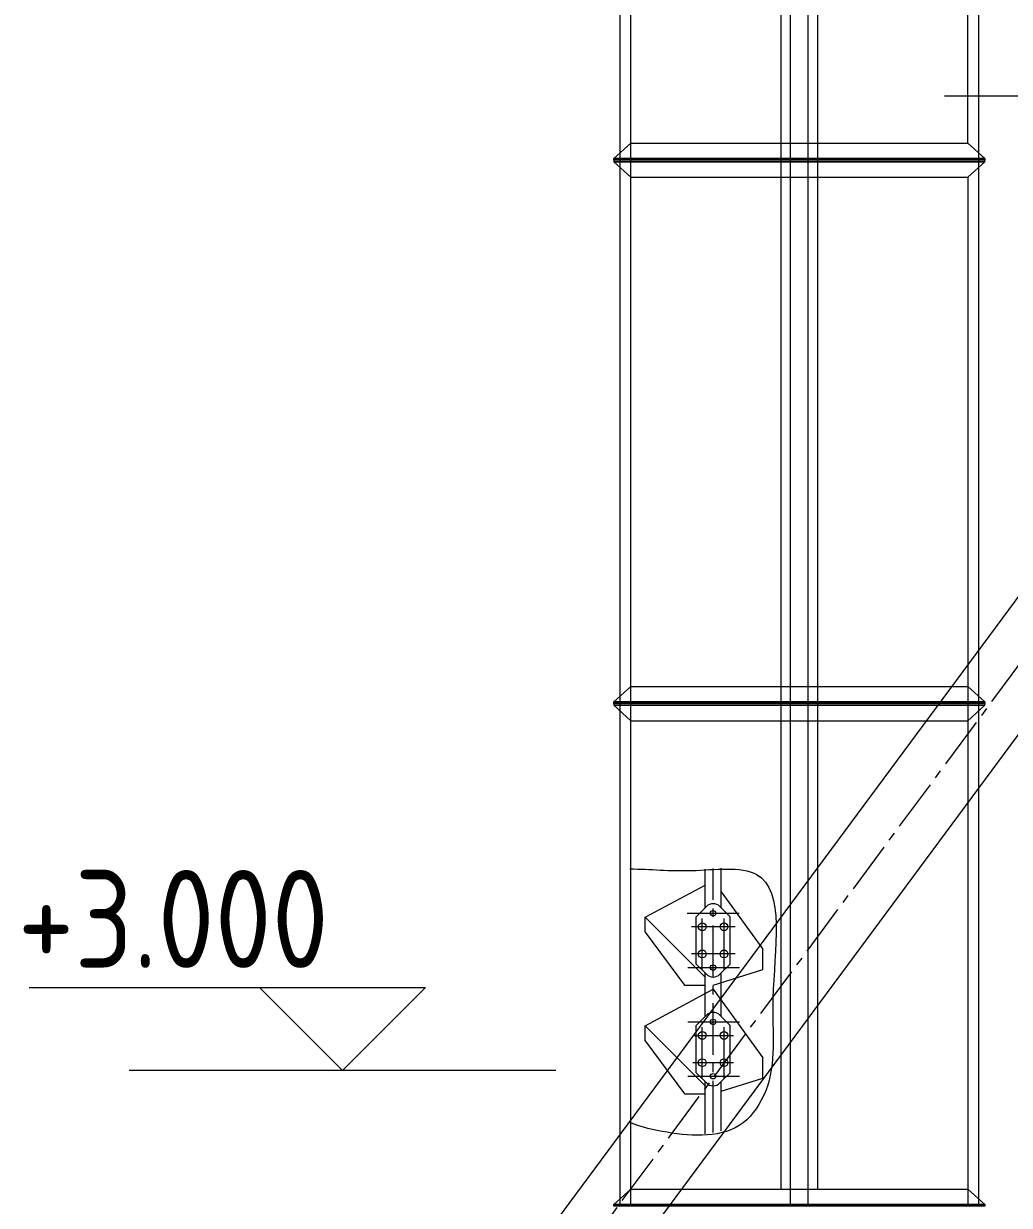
# Model space of a CAD drawing. Header units: millimetres. Extents: x 163705 to 1616509, y 81827 to 302547.
# Drawn here: x 1446031 to 1449659, y 145563 to 149912 of the extents above; entities that cross this region are included whole.
import ezdxf
from ezdxf.enums import TextEntityAlignment as Align

# ---------------------------------------------------------------- set-up
doc = ezdxf.new("R2010")
doc.units = ezdxf.units.MM
doc.header["$LTSCALE"] = 10
doc.linetypes.add('ACAD_ISO02W100', pattern=[15, 12, -3])
doc.linetypes.add('CENTER2', pattern=[28.575, 19.05, -3.175, 3.175, -3.175])
for name, color, linetype, lineweight in [('1-中心线', 1, 'CENTER2', 0), ('1-剖面线', 8, 'Continuous', 0), ('1-文本', 4, 'Continuous', 0), ('1-虚线', 8, 'ACAD_ISO02W100', 0), ('1-设备轮廓', 2, 'Continuous', 18)]:
    doc.layers.add(name, color=color, linetype=linetype, lineweight=lineweight)
doc.styles.add('HZ', font='gbenor.shx', dxfattribs={"bigfont": 'gbcbig.shx'})

# ---------------------------------------------------------------- blocks, each defined once
blk = doc.blocks.new('*X147')
at = {"layer": '1-剖面线', "lineweight": 18}
for p, q in [((-34.3, -25.3), (-37.4, -22.2)), ((-29.9, -23.2), (-32.4, -20.7)), ((-21.3, -25.3), (-21.9, -24.7)), ((-14.8, -25.3), (-19.4, -20.7)), ((-8.2, -25.3), (-12.9, -20.7)), ((-1.7, -25.3), (-6.3, -20.7)), ((11.3, -25.3), (9.8, -23.8)), ((17.8, -25.3), (13.2, -20.7)), ((24.3, -25.3), (19.7, -20.7)), ((30.8, -25.3), (26.2, -20.7)), ((43.9, -25.3), (39.7, -21.2)), ((47.2, -22.2), (45.8, -20.7))]:
    blk.add_line(p, q, dxfattribs=at)
blk = doc.blocks.new('*X148')
at = {"layer": '1-剖面线', "lineweight": 18}
for p, q in [((1.6, -0.3), (1.1, -0.8)), ((2.8, -3.9), (1.1, -5.7)), ((2.8, -8.8), (2.2, -9.5)), ((23, -3.3), (21.3, -5.1)), ((23, -8.2), (21.7, -9.5))]:
    blk.add_line(p, q, dxfattribs=at)
blk = doc.blocks.new('AUDIT_I_240528125021-0')
for p, q in [((19.6, 0), (-15.5, 0)), ((-15.5, -8.1), (15.5, -4)), ((15.5, -4), (-15.5, -16.1)), ((-15.5, -8.1), (0, -10.1)), ((15.5, -12.1), (-15.5, -24.2)), ((15, -28.2), (-15.5, -24.2)), ((0, -43.5), (-15.5, -37.4)), ((15.5, -41.5), (-15.5, -45.5)), ((-15.5, -53.5), (15.5, -49.5)), ((19.6, -53.5), (-15.5, -53.5)), ((-14.1, -29.7), (15.5, -41.5)), ((15.5, -20.2), (0, -18.1))]:
    blk.add_line(p, q)
for centre in [(-15.5, -33.4), (15.5, -24.2)]:
    blk.add_circle(centre, 4.03)
for centre, start, end in [((15.5, 0), 270, 0), ((-15.5, -4), 90, 270), ((-15.5, -20.2), 90, 270), ((-15.5, -49.5), 90, 270), ((15.5, -8.1), 270, 90), ((15.5, -24.2), 270, 90), ((15.5, -45.5), 270, 90), ((15.5, -53.5), 0, 90)]:
    blk.add_arc(centre, 4.03, start, end)
at = {"layer": '1-中心线', "lineweight": 18}
for p, q in [((-15.5, 1.7), (-15.5, -55.3)), ((15.5, 1.7), (15.5, -55.3)), ((-10.4, -33.4), (-20.7, -33.4)), ((-15.5, -13.2), (-15.5, -21.3)), ((20.7, -24.2), (10.4, -24.2)), ((15.5, -36.3), (15.5, -44.3))]:
    blk.add_line(p, q, dxfattribs=at)
blk = doc.blocks.new('*X149')
at = {"layer": '1-剖面线', "lineweight": 18}
for p, q in [((-23, 8.2), (-21.7, 9.5)), ((-23, 3.3), (-21.3, 5.1)), ((-2.8, 8.8), (-2.2, 9.5)), ((-2.8, 3.9), (-1.1, 5.7)), ((-1.6, 0.3), (-1.1, 0.8))]:
    blk.add_line(p, q, dxfattribs=at)
blk = doc.blocks.new('*X150')
at = {"layer": '1-剖面线', "lineweight": 18}
for p, q in [((-34.3, 6.4), (-34.1, 6.1)), ((-32.2, 10.7), (-27.5, 6.1)), ((-25.6, 10.7), (-21, 6.1)), ((-19.1, 10.7), (-17.6, 9.2)), ((-6.1, 10.7), (-1.5, 6.1)), ((0.4, 10.7), (5, 6.1)), ((6.9, 10.7), (8.9, 8.8))]:
    blk.add_line(p, q, dxfattribs=at)
blk = doc.blocks.new('*X151')
at = {"layer": '1-剖面线', "lineweight": 18}
for p, q in [((-0.3, -3.5), (-4.3, 0.6)), ((6.2, -3.5), (1.6, 1.1)), ((11.5, -2.3), (8.1, 1.1)), ((38.8, -3.5), (34.5, 0.8)), ((45.3, -3.5), (40.7, 1.1)), ((50.4, -2), (47.2, 1.1))]:
    blk.add_line(p, q, dxfattribs=at)
blk = doc.blocks.new('*X152')
at = {"layer": '1-剖面线', "lineweight": 18}
for p, q in [((-34.3, -25.3), (-37.4, -22.2)), ((-29.9, -23.2), (-32.4, -20.7)), ((-21.3, -25.3), (-21.9, -24.7)), ((-14.8, -25.3), (-19.4, -20.7)), ((-8.2, -25.3), (-12.9, -20.7)), ((-1.7, -25.3), (-6.3, -20.7)), ((11.3, -25.3), (9.8, -23.8)), ((17.8, -25.3), (13.2, -20.7)), ((24.3, -25.3), (19.7, -20.7)), ((30.8, -25.3), (26.2, -20.7)), ((43.9, -25.3), (39.7, -21.2)), ((47.2, -22.2), (45.8, -20.7))]:
    blk.add_line(p, q, dxfattribs=at)
blk = doc.blocks.new('*X153')
at = {"layer": '1-剖面线', "lineweight": 18}
for p, q in [((1.6, -0.3), (1.1, -0.8)), ((2.8, -3.9), (1.1, -5.7)), ((2.8, -8.8), (2.2, -9.5)), ((23, -3.3), (21.3, -5.1)), ((23, -8.2), (21.7, -9.5))]:
    blk.add_line(p, q, dxfattribs=at)
blk = doc.blocks.new('*X89')
at = {"lineweight": 18}
for p, q in [((-0.6, 3.2), (-0.8, 3)), ((1.3, 2.6), (-0.8, 0.5)), ((2.5, 1.5), (0.4, -0.8)), ((3.2, -0.3), (2.8, -0.8))]:
    blk.add_line(p, q, dxfattribs=at)
blk = doc.blocks.new('*X90')
at = {"lineweight": 18}
for p, q in [((-2.8, 0.8), (-3.2, 0.4)), ((-0.4, 0.8), (-2.5, -1.5)), ((0.8, -0.4), (-1.3, -2.6)), ((0.8, -3), (0.6, -3.2))]:
    blk.add_line(p, q, dxfattribs=at)
blk = doc.blocks.new('*X91')
at = {"lineweight": 18}
for p, q in [((0.8, 3), (-2.8, -0.8)), ((0.8, 0.5), (-0.4, -0.8))]:
    blk.add_line(p, q, dxfattribs=at)
blk = doc.blocks.new('*X92')
at = {"lineweight": 18}
for p, q in [((0.4, 0.8), (-0.8, -0.4)), ((2.8, 0.8), (-0.8, -3))]:
    blk.add_line(p, q, dxfattribs=at)
blk = doc.blocks.new('*X93')
at = {"lineweight": 18}
for p, q in [((-1.4, 0.8), (-2.9, -0.8)), ((0.8, 0.6), (-1.8, -2.2)), ((0.8, -1.9), (-0.3, -3.1))]:
    blk.add_line(p, q, dxfattribs=at)
blk = doc.blocks.new('*X94')
at = {"lineweight": 18}
for p, q in [((0, 3.1), (-3.2, -0.2)), ((0.8, 1.5), (-1.4, -0.8))]:
    blk.add_line(p, q, dxfattribs=at)
blk = doc.blocks.new('*X95')
at = {"lineweight": 18}
for p, q in [((0.6, 3), (-0.8, 1.5)), ((2.1, 2), (-0.6, -0.8)), ((3, 0.5), (1.8, -0.8))]:
    blk.add_line(p, q, dxfattribs=at)
blk = doc.blocks.new('*X96')
at = {"lineweight": 18}
for p, q in [((1.8, 0.8), (-0.8, -1.9)), ((-0.6, 0.8), (-0.8, 0.6)), ((3, -0.4), (0.6, -3))]:
    blk.add_line(p, q, dxfattribs=at)
blk = doc.blocks.new('AUDIT_I_240528125021-1')
for p, q in [((19.6, 0), (-15.5, 0)), ((-15.5, -8.1), (15.5, -4)), ((15.5, -4), (-15.5, -16.1)), ((-15.5, -8.1), (0, -10.1)), ((15.5, -12.1), (-15.5, -24.2)), ((15, -28.2), (-15.5, -24.2)), ((0, -43.5), (-15.5, -37.4)), ((15.5, -41.5), (-15.5, -45.5)), ((-15.5, -53.5), (15.5, -49.5)), ((19.6, -53.5), (-15.5, -53.5)), ((-14.1, -29.7), (15.5, -41.5)), ((15.5, -20.2), (0, -18.1))]:
    blk.add_line(p, q)
for centre in [(-15.5, -33.4), (15.5, -24.2)]:
    blk.add_circle(centre, 4.03)
for centre, start, end in [((-15.5, -4), 90, 270), ((15.5, 0), 270, 360), ((-15.5, -20.2), 90, 270), ((-15.5, -49.5), 90, 270), ((15.5, -8.1), 270, 90), ((15.5, -24.2), 270, 90), ((15.5, -45.5), 270, 90), ((15.5, -53.5), 360, 90)]:
    blk.add_arc(centre, 4.03, start, end)
at = {"layer": '1-中心线', "lineweight": 18}
for p, q in [((-15.5, 1.7), (-15.5, -55.3)), ((0, 1.7), (0, -55.3)), ((15.5, 1.7), (15.5, -55.3)), ((-10.4, -33.4), (-20.7, -33.4)), ((-15.5, -13.2), (-15.5, -21.3)), ((20.7, -24.2), (10.4, -24.2)), ((15.5, -36.3), (15.5, -44.3))]:
    blk.add_line(p, q, dxfattribs=at)
at = {"layer": '1-剖面线', "lineweight": 25}
for name, p in [('*X90', (-16.4, -34.2)), ('*X91', (-16.4, -32.6)), ('*X89', (-14.7, -32.6)), ('*X92', (-14.7, -34.2)), ('*X94', (14.7, -23.4)), ('*X93', (14.7, -25)), ('*X95', (16.4, -23.4)), ('*X96', (16.4, -25))]:
    blk.add_blockref(name, p, dxfattribs=at)
blk = doc.blocks.new('*X154')
at = {"layer": '1-剖面线', "lineweight": 18}
for p, q in [((-0.3, -3.5), (-4.3, 0.6)), ((6.2, -3.5), (1.6, 1.1)), ((11.5, -2.3), (8.1, 1.1)), ((38.8, -3.5), (34.5, 0.8)), ((45.3, -3.5), (40.7, 1.1)), ((50.4, -2), (47.2, 1.1))]:
    blk.add_line(p, q, dxfattribs=at)
blk = doc.blocks.new('G$CD1F09388')
at = {"lineweight": 18}
for points in [[(1494.2, 654.5), (1493.1, 653), (1493.1, 654.5)], [(1505.8, 654.5), (1506.9, 653), (1506.9, 654.5)], [(249.1, 387.1), (248, 385.7), (248, 387.1)], [(249.1, 347), (248, 348.4), (248, 347)], [(260.6, 387.1), (261.8, 385.7), (261.8, 387.1)], [(260.6, 347), (261.8, 348.4), (261.8, 347)]]:
    blk.add_hatch(color=256, dxfattribs=at).paths.add_polyline_path(points, flags=0)
for p, q in [((560, 735.5), (585, 585.5)), ((560, 735.5), (710, 585.5)), ((560, 735.5), (860, 735.5)), ((710, 585.5), (860, 735.5)), ((835, 585.5), (860, 735.5)), ((1468.3, 657.9), (1468.3, 654.5)), ((1468.3, 657.9), (1496.5, 657.9)), ((1468.3, 654.5), (1496.5, 654.5)), ((1474.3, 670.9), (1475.2, 671.7)), ((1474.3, 670.9), (1479.5, 670.9)), ((1474.3, 594), (1474.3, 670.9)), ((1475.2, 671.7), (1478.6, 671.7)), ((1478.6, 671.7), (1479.5, 670.9)), ((1479.5, 594), (1479.5, 670.9)), ((1479.9, 657.9), (1479.9, 654.5)), ((1491.8, 654.5), (1491.8, 647.5)), ((1493.1, 654.5), (1493.1, 647.5)), ((1493.1, 653), (1494.2, 654.5)), ((1496.5, 673.9), (1503.5, 673.9)), ((1496.5, 673.9), (1496.5, 589.4)), ((1503.5, 673.9), (1503.5, 589.4)), ((1503.5, 657.9), (1531.7, 657.9)), ((1503.5, 654.5), (1531.7, 654.5)), ((1503.7, 657.9), (1503.7, 654.5)), ((1505.6, 686.6), (1511.6, 683.1)), ((1506.9, 653), (1505.8, 654.5)), ((1506.9, 654.5), (1506.9, 647.5)), ((1508.2, 654.5), (1508.2, 647.5)), ((1521.4, 671.7), (1520.5, 670.9)), ((1525.7, 670.9), (1520.5, 670.9)), ((1520.5, 594), (1520.5, 670.9)), ((1521.4, 671.7), (1524.8, 671.7)), ((1525.7, 670.9), (1524.8, 671.7)), ((1525.7, 594), (1525.7, 670.9)), ((1531.7, 657.9), (1531.7, 654.5)), ((1491.8, 647.5), (1508.2, 647.5)), ((585, 585.5), (835, 585.5)), ((585, 585.5), (585, 535.5)), ((835, 535.5), (835, 585.5)), ((1479.5, 597.5), (1520.5, 597.5)), ((1479.5, 594), (1496.5, 594)), ((1491.4, 594), (1491.4, 597.5)), ((1496.5, 589.4), (1497.2, 588.8)), ((1496.5, 589.4), (1503.5, 589.4)), ((1497, 575.7), (1497, 467.5)), ((1502.8, 588.8), (1503.5, 589.4)), ((1503.3, 575.7), (1503.3, 467.5)), ((1503.5, 594), (1520.5, 594)), ((1508.6, 594), (1508.6, 597.5)), ((560, 495.5), (560, 528)), ((860, 495.5), (860, 528)), ((1370, 527.6), (1370, 535.6)), ((1630, 535.6), (1370, 535.6)), ((1630, 531.6), (1370, 531.6)), ((1370, 527.6), (1630, 527.6)), ((1400, 527.6), (1400, 495.5)), ((1600, 495.6), (1600, 527.6)), ((1630, 527.6), (1630, 535.6)), ((518.6, 495.5), (577.6, 325.5)), ((1503.3, 467.5), (1497, 467.5)), ((229.2, 403.6), (230, 404.4)), ((229.2, 403.6), (234.3, 403.6)), ((229.2, 326.7), (229.2, 403.6)), ((233.5, 404.4), (234.3, 403.6)), ((234.3, 326.7), (234.3, 403.6)), ((251.4, 402.8), (251.4, 322.1)), ((258.3, 402.8), (258.3, 322.1)), ((260.5, 415.5), (266.5, 412.1)), ((276.2, 404.4), (275.4, 403.6)), ((280.6, 403.6), (275.4, 403.6)), ((275.4, 326.7), (275.4, 403.6)), ((280.6, 403.6), (279.7, 404.4)), ((280.6, 326.7), (280.6, 403.6)), ((79.8, 235.1), (396.9, 350.5)), ((223.1, 390.6), (223.1, 387.1)), ((223.1, 390.6), (251.4, 390.6)), ((223.1, 387.1), (251.4, 387.1)), ((246.7, 387.1), (246.7, 380.2)), ((246.7, 380.2), (263.1, 380.2)), ((246.7, 347), (246.7, 353.9)), ((263.1, 353.9), (246.7, 353.9)), ((248, 387.1), (248, 380.2)), ((248, 385.7), (249.1, 387.1)), ((248, 347), (248, 353.9)), ((248, 348.4), (249.1, 347)), ((251.2, 390.6), (251.2, 387.1)), ((258.3, 390.6), (286.6, 390.6)), ((258.3, 387.1), (286.6, 387.1)), ((261.8, 385.7), (260.6, 387.1)), ((261.8, 348.4), (260.6, 347)), ((261.8, 387.1), (261.8, 380.2)), ((261.8, 347), (261.8, 353.9)), ((263.1, 387.1), (263.1, 380.2)), ((263.1, 347), (263.1, 353.9)), ((274.9, 390.6), (274.9, 387.1)), ((286.6, 390.6), (286.6, 387.1)), ((479.8, 122.7), (396.9, 350.5)), ((407.8, 320.6), (518.6, 360.9)), ((82.3, 228.1), (399.5, 343.5)), ((234.3, 330.1), (275.4, 330.1)), ((234.3, 326.7), (251.4, 326.7)), ((238.7, 343.5), (238.7, 347)), ((248.4, 347), (238.7, 347)), ((251.4, 343.5), (238.7, 343.5)), ((246.2, 326.7), (246.2, 330.1)), ((251.2, 343.5), (251.2, 347)), ((251.4, 322.1), (252.1, 321.5)), ((251.4, 322.1), (258.3, 322.1)), ((251.8, 308.4), (251.8, 289.9)), ((257.7, 321.5), (252.1, 321.5)), ((271.1, 347), (255.3, 347)), ((271.1, 343.5), (257.7, 343.5)), ((257.7, 321.5), (258.3, 322.1)), ((258.2, 308.4), (258.2, 292.2)), ((258.3, 326.7), (275.4, 326.7)), ((263.5, 326.7), (263.5, 330.1)), ((271.1, 343.5), (271.1, 347)), ((655.9, 307.3), (688.1, 319.1)), ((676, 252.2), (655.9, 307.3)), ((708.2, 263.9), (688.1, 319.1)), ((930.9, 275.5), (930.9, 325.5)), ((1500, 165.5), (1380, 325.5)), ((1620, 325.5), (1500, 165.5)), ((232.8, 255.7), (221.8, 286.1)), ((232.8, 255.7), (293.2, 277.7)), ((293.2, 277.7), (284.6, 301.4)), ((930.9, 275.5), (582.8, 144)), ((676, 252.2), (708.2, 263.9)), ((227.5, 179.6), (320.7, 213.6)), ((247.2, 125.5), (227.5, 179.6)), ((340.4, 159.5), (320.7, 213.6)), ((468.9, 152.7), (565.9, 188)), ((247.2, 125.5), (340.4, 159.5)), ((1380, 165.5), (1380, 143)), ((1380, 165.5), (1620, 165.5)), ((1620, 165.5), (1620, 143)), ((160.1, 14.4), (477.2, 129.8)), ((162.7, 7.3), (479.8, 122.7))]:
    blk.add_line(p, q)
for p, q in [((231.8, 398.2), (231.8, 376.6)), ((278, 398.2), (278, 376.6))]:
    blk.add_line(p, q, dxfattribs=at)
at = {"lineweight": 35, "ltscale": 12.295778}
blk.add_line((582.8, 144), (518.6, 325.5), dxfattribs=at)
for points in [[(864, 535.5, -1), (864, 528), (556, 528, -1), (556, 535.5)], [(1624, 143, -1), (1624, 135.5), (1376, 135.5, -1), (1376, 143)]]:
    blk.add_lwpolyline(points, format="xyb", close=True)
blk.add_lwpolyline([(518.6, 325.5), (1620, 325.5), (1620, 495.5), (518.6, 495.5), (518.6, 325.5)])
blk.add_lwpolyline([(1620, 165.5), (1380, 165.5), (1380, 325.5), (1620, 325.5)], close=True)
for centre, radius, start, end in [((1500, 689.8), 13.4, 330, 243.9583), ((1500, 689.8), 6.48, 330, 243.9583), ((1492.2, 673.9), 4.32, 360, 63.9584), ((1492.2, 673.9), 11.2, 360, 63.9584), ((1500, 594), 25.7, 180, 0), ((1500, 594), 20.5, 180, 0), ((1500.1, 575.7), 3.18, 0, 180), ((254.9, 418.7), 13.4, 330, 243.9583), ((254.9, 418.7), 6.48, 330, 243.9583), ((247.1, 402.8), 4.32, 360, 63.9584), ((247.1, 402.8), 11.2, 360, 63.9584), ((254.9, 326.7), 25.7, 180, 0), ((254.9, 326.7), 20.5, 180, 0), ((255, 308.4), 3.18, 0, 180), ((121.2, 121.2), 121.2, 109.9959, 290.0041), ((121.2, 121.2), 113.7, 109.9959, 290.0041)]:
    blk.add_arc(centre, radius, start, end)
at = {"layer": '1-中心线', "lineweight": 18}
for p, q in [((1500, 706.2), (1500, 673)), ((1476.9, 592.7), (1476.9, 674.6)), ((1510.1, 689.8), (1489.9, 689.8)), ((1492.4, 655.7), (1492.4, 646.2)), ((1500, 465.6), (1500, 672.6)), ((1523.1, 592.7), (1523.1, 674.6)), ((710, 605), (710, 460)), ((1385, 539.3), (1385, 524)), ((1615, 539.3), (1615, 524)), ((231.8, 325.4), (231.8, 407.2)), ((265, 418.7), (244.7, 418.7)), ((254.9, 434.5), (254.9, 321.5)), ((278, 325.4), (278, 407.2)), ((247.3, 388.4), (247.3, 378.9)), ((247.3, 345.7), (247.3, 355.2)), ((1500, 376.2), (1500, 89.8)), ((465, 206.6), (763.2, 315.2))]:
    blk.add_line(p, q, dxfattribs=at)
at = {"layer": '1-中心线', "lineweight": 35}
for p, q in [((246.2, 266.1), (229.2, 266.1)), ((237.7, 257.6), (237.7, 274.6)), ((290.3, 283), (273.3, 283)), ((281.8, 274.5), (281.8, 291.5)), ((240.5, 164.6), (240.5, 181.6)), ((282.4, 185.7), (265.4, 185.7)), ((273.9, 177.2), (273.9, 194.2)), ((321, 198.4), (304, 198.4)), ((312.5, 189.9), (312.5, 206.9)), ((249, 173.1), (232, 173.1)), ((262.3, 137.4), (245.3, 137.4)), ((253.8, 128.9), (253.8, 145.8)), ((297.3, 150), (280.3, 150)), ((288.8, 141.5), (288.8, 158.5)), ((333.3, 163.7), (316.4, 163.7)), ((324.8, 155.2), (324.8, 172.1))]:
    blk.add_line(p, q, dxfattribs=at)
at = {"layer": '1-中心线'}
for p, q in [((549.5, 263.6), (568.3, 270.5)), ((563.3, 252.8), (553.7, 279.2)), ((587.6, 277.5), (606, 284.2)), ((599.8, 271.8), (592.6, 291.5)), ((624.6, 291), (643.8, 297.9)), ((637.7, 285.5), (631.6, 302.3)), ((564, 216.4), (580.7, 222.5)), ((579, 209.8), (572, 229)), ((603.3, 230.7), (620.8, 237.1)), ((617.7, 222.6), (609.7, 244.6)), ((641.3, 244.6), (660.1, 251.4)), ((655.2, 237.6), (647.5, 258.6))]:
    blk.add_line(p, q, dxfattribs=at)
at = {"layer": '1-中心线', "lineweight": 18}
for centre, radius, start, end in [((1500, 689.8), 9.93, 330, 243.9584), ((1492.2, 673.9), 7.77, 360, 63.9584), ((1500, 594), 23.1, 180.0006, 0), ((254.9, 418.7), 9.93, 330, 243.9584), ((247.1, 402.8), 7.77, 360, 63.9584), ((254.9, 326.7), 23.1, 180, 0)]:
    blk.add_arc(centre, radius, start, end, dxfattribs=at)
at = {"layer": '1-剖面线'}
for p, q in [((254.9, 418.7), (254.9, 1405.5)), ((254.9, 1405.5), (330, 1405.5)), ((1094.4, 1405.5), (2125.6, 1405.5)), ((1500, 689.8), (1500, 1405.5))]:
    blk.add_line(p, q, dxfattribs=at)
at = {"layer": '1-虚线', "lineweight": 18}
for p, q in [((1475, 654.5), (1475, 671.5)), ((1478.8, 654.5), (1478.8, 671.5)), ((1521.2, 654.5), (1521.2, 671.5)), ((1525, 654.5), (1525, 671.5)), ((1497.2, 614.7), (1497.2, 588.8)), ((1502.8, 614.7), (1502.8, 588.8)), ((1479.5, 597.5), (1474.3, 597.5)), ((1479.5, 594), (1474.3, 594)), ((1520.5, 597.5), (1525.7, 597.5)), ((1520.5, 594), (1525.7, 594)), ((229.8, 387.1), (229.8, 404.2)), ((233.7, 387.1), (233.7, 404.2)), ((276, 387.1), (276, 404.2)), ((279.9, 387.1), (279.9, 404.2)), ((234.3, 330.1), (229.2, 330.1)), ((234.3, 326.7), (229.2, 326.7)), ((252.1, 347.4), (252.1, 321.5)), ((257.7, 347.4), (257.7, 321.5)), ((275.4, 330.1), (280.6, 330.1)), ((275.4, 326.7), (280.6, 326.7))]:
    blk.add_line(p, q, dxfattribs=at)
at = {"layer": '1-虚线', "ltscale": 0.2}
blk.add_lwpolyline([(585, 535.5), (585, 505.5), (835, 505.5), (835, 535.5)], dxfattribs=at)
at = {"layer": '1-设备轮廓'}
blk.add_line((560, 535.5), (860, 535.5), dxfattribs=at)
at = {"xscale": -0.75, "yscale": 0.75, "zscale": 0.75}
for name, p in [('AUDIT_I_240528125021-1', (1500, 654.5)), ('AUDIT_I_240528125021-0', (254.9, 387.1))]:
    blk.add_blockref(name, p, dxfattribs=at)
at = {"layer": '1-剖面线', "lineweight": 25, "xscale": -0.75, "yscale": 0.75, "zscale": 0.75}
for name, p in [('*X152', (1503.7, 673.4)), ('*X153', (1509, 654.7)), ('*X154', (1517.3, 596.6)), ('*X147', (258.5, 406.1)), ('*X148', (263.9, 387.3)), ('*X149', (245.8, 346.8)), ('*X151', (272.1, 329.3)), ('*X150', (245.3, 338.9))]:
    blk.add_blockref(name, p, dxfattribs=at)
blk = doc.blocks.new('G$C28232EE1')
for p, q in [((2910, 4174.5), (2610, 4174.5)), ((2610, 3925.9), (2910, 3823)), ((2610, 3925.9), (2910, 3925.9)), ((2610, 3925.9), (2846.8, 3741.8)), ((300, 300), (63.2, 484.1)), ((300, 300), (0, 402.9)), ((300, 300), (0, 300)), ((300, 0), (0, 0))]:
    blk.add_line(p, q)
for points in [[(2610, 4174.5), (2610, 3925.9), (0, 402.9), (0, 0)], [(2910, 4174.5), (2910, 3823), (300, 300), (300, 0)]]:
    blk.add_lwpolyline(points)
at = {"layer": '1-中心线'}
blk.add_lwpolyline([(2760, 4174.5), (2760, 3874.5), (150, 351.5), (150, 0)], dxfattribs=at)
blk = doc.blocks.new('NE50-正视图')
for p, q in [((1309.9, 8006.2), (1309.9, 22785.2)), ((1349.9, 8006.2), (1349.9, 22785.2)), ((1902.4, 8063.2), (1902.4, 22785.2)), ((1937.4, 8006.2), (1937.4, 22785.2)), ((2002.4, 8006.2), (2002.4, 22785.2)), ((2037.4, 8063.2), (2037.4, 22785.2)), ((2589.9, 11913.2), (2589.9, 22785.2)), ((2629.9, 8006.2), (2629.9, 22785.2)), ((2589.9, 11856.2), (1349.9, 11856.2)), ((2589.9, 11844.2), (1349.9, 11844.2)), ((2589.9, 11787.2), (2589.9, 8006.2)), ((2589.9, 9856.2), (1349.9, 9856.2)), ((2589.9, 9844.2), (1349.9, 9844.2)), ((1622.5, 9098.1), (1622.5, 9240.1)), ((1622.5, 9098.1), (1622.5, 9240.1)), ((1622.5, 9098.1), (1622.5, 9240.1)), ((1622.5, 9098.1), (1622.5, 9240.1)), ((1682.5, 9098.1), (1682.5, 9244.5)), ((1682.5, 9098.1), (1682.5, 9244.5)), ((1402.5, 9063.6), (1622.5, 9182.4)), ((1682.5, 9157.3), (1835.5, 8946.7)), ((1627.8, 9103.3), (1590, 9065.6)), ((1627.8, 9103.3), (1590, 9065.6)), ((1627.8, 9103.3), (1590, 9065.6)), ((1627.8, 9103.3), (1590, 9065.6)), ((1627.8, 9103.3), (1590, 9065.6)), ((1627.8, 9103.3), (1590, 9065.6)), ((1627.8, 9103.3), (1590, 9065.6)), ((1627.8, 9103.3), (1590, 9065.6)), ((1627.8, 9103.3), (1590, 9065.6)), ((1627.8, 9103.3), (1590, 9065.6)), ((1627.8, 9103.3), (1590, 9065.6)), ((1627.8, 9103.3), (1590, 9065.6)), ((1627.8, 9103.3), (1590, 9065.6)), ((1627.8, 9103.3), (1590, 9065.6)), ((1627.8, 9103.3), (1590, 9065.6)), ((1627.8, 9103.3), (1590, 9065.6)), ((1627.8, 9103.3), (1590, 9065.6)), ((1627.8, 9103.3), (1590, 9065.6)), ((1627.8, 9103.3), (1590, 9065.6)), ((1627.8, 9103.3), (1590, 9065.6)), ((1627.8, 9103.3), (1590, 9065.6)), ((1627.8, 9103.3), (1590, 9065.6)), ((1627.8, 9103.3), (1590, 9065.6)), ((1627.8, 9103.3), (1590, 9065.6)), ((1627.8, 9103.3), (1590, 9065.6)), ((1627.8, 9103.3), (1590, 9065.6)), ((1627.8, 9103.3), (1590, 9065.6)), ((1627.8, 9103.3), (1590, 9065.6)), ((1627.8, 9103.3), (1590, 9065.6)), ((1627.8, 9103.3), (1590, 9065.6)), ((1627.8, 9103.3), (1590, 9065.6)), ((1627.8, 9103.3), (1590, 9065.6)), ((1677.3, 9103.3), (1715, 9065.6)), ((1677.3, 9103.3), (1715, 9065.6)), ((1677.3, 9103.3), (1715, 9065.6)), ((1677.3, 9103.3), (1715, 9065.6)), ((1677.3, 9103.3), (1715, 9065.6)), ((1677.3, 9103.3), (1715, 9065.6)), ((1677.3, 9103.3), (1715, 9065.6)), ((1677.3, 9103.3), (1715, 9065.6)), ((1677.3, 9103.3), (1715, 9065.6)), ((1677.3, 9103.3), (1715, 9065.6)), ((1677.3, 9103.3), (1715, 9065.6)), ((1677.3, 9103.3), (1715, 9065.6)), ((1677.3, 9103.3), (1715, 9065.6)), ((1677.3, 9103.3), (1715, 9065.6)), ((1677.3, 9103.3), (1715, 9065.6)), ((1677.3, 9103.3), (1715, 9065.6)), ((1677.3, 9103.3), (1715, 9065.6)), ((1677.3, 9103.3), (1715, 9065.6)), ((1677.3, 9103.3), (1715, 9065.6)), ((1677.3, 9103.3), (1715, 9065.6)), ((1677.3, 9103.3), (1715, 9065.6)), ((1677.3, 9103.3), (1715, 9065.6)), ((1677.3, 9103.3), (1715, 9065.6)), ((1677.3, 9103.3), (1715, 9065.6)), ((1677.3, 9103.3), (1715, 9065.6)), ((1677.3, 9103.3), (1715, 9065.6)), ((1677.3, 9103.3), (1715, 9065.6)), ((1677.3, 9103.3), (1715, 9065.6)), ((1677.3, 9103.3), (1715, 9065.6)), ((1677.3, 9103.3), (1715, 9065.6)), ((1677.3, 9103.3), (1715, 9065.6)), ((1677.3, 9103.3), (1715, 9065.6)), ((1402.5, 9063.6), (1402.5, 9063.6)), ((1402.5, 9063.6), (1622.5, 8843.6)), ((1402.5, 9008.6), (1402.5, 9063.6)), ((1590, 8891.6), (1590, 9065.6)), ((1590, 8891.6), (1590, 9065.6)), ((1590, 8891.6), (1590, 9065.6)), ((1590, 8891.6), (1590, 9065.6)), ((1590, 8891.6), (1590, 9065.6)), ((1590, 8891.6), (1590, 9065.6)), ((1590, 8891.6), (1590, 9065.6)), ((1590, 8891.6), (1590, 9065.6)), ((1590, 8891.6), (1590, 9065.6)), ((1590, 8891.6), (1590, 9065.6)), ((1590, 8891.6), (1590, 9065.6)), ((1590, 8891.6), (1590, 9065.6)), ((1590, 8891.6), (1590, 9065.6)), ((1590, 8891.6), (1590, 9065.6)), ((1590, 8891.6), (1590, 9065.6)), ((1590, 8891.6), (1590, 9065.6)), ((1590, 8891.6), (1590, 9065.6)), ((1590, 8891.6), (1590, 9065.6)), ((1590, 8891.6), (1590, 9065.6)), ((1590, 8891.6), (1590, 9065.6)), ((1590, 8891.6), (1590, 9065.6)), ((1590, 8891.6), (1590, 9065.6)), ((1590, 8891.6), (1590, 9065.6)), ((1590, 8891.6), (1590, 9065.6)), ((1590, 8891.6), (1590, 9065.6)), ((1590, 8891.6), (1590, 9065.6)), ((1590, 8891.6), (1590, 9065.6)), ((1590, 8891.6), (1590, 9065.6)), ((1590, 8891.6), (1590, 9065.6)), ((1590, 8891.6), (1590, 9065.6)), ((1590, 8891.6), (1590, 9065.6)), ((1590, 8891.6), (1590, 9065.6)), ((1715, 8891.6), (1715, 9065.6)), ((1715, 8891.6), (1715, 9065.6)), ((1715, 8891.6), (1715, 9065.6)), ((1715, 8891.6), (1715, 9065.6)), ((1715, 8891.6), (1715, 9065.6)), ((1715, 8891.6), (1715, 9065.6)), ((1715, 8891.6), (1715, 9065.6)), ((1715, 8891.6), (1715, 9065.6)), ((1715, 8891.6), (1715, 9065.6)), ((1715, 8891.6), (1715, 9065.6)), ((1715, 8891.6), (1715, 9065.6)), ((1715, 8891.6), (1715, 9065.6)), ((1715, 8891.6), (1715, 9065.6)), ((1715, 8891.6), (1715, 9065.6)), ((1715, 8891.6), (1715, 9065.6)), ((1715, 8891.6), (1715, 9065.6)), ((1715, 8891.6), (1715, 9065.6)), ((1715, 8891.6), (1715, 9065.6)), ((1715, 8891.6), (1715, 9065.6)), ((1715, 8891.6), (1715, 9065.6)), ((1715, 8891.6), (1715, 9065.6)), ((1715, 8891.6), (1715, 9065.6)), ((1715, 8891.6), (1715, 9065.6)), ((1715, 8891.6), (1715, 9065.6)), ((1715, 8891.6), (1715, 9065.6)), ((1715, 8891.6), (1715, 9065.6)), ((1715, 8891.6), (1715, 9065.6)), ((1715, 8891.6), (1715, 9065.6)), ((1715, 8891.6), (1715, 9065.6)), ((1715, 8891.6), (1715, 9065.6)), ((1715, 8891.6), (1715, 9065.6)), ((1715, 8891.6), (1715, 9065.6)), ((1402.5, 9008.6), (1547.5, 8813.6)), ((1835.5, 8871.6), (1835.5, 8946.7)), ((1627.8, 8853.8), (1590, 8891.6)), ((1627.8, 8853.8), (1590, 8891.6)), ((1627.8, 8853.8), (1590, 8891.6)), ((1627.8, 8853.8), (1590, 8891.6)), ((1627.8, 8853.8), (1590, 8891.6)), ((1627.8, 8853.8), (1590, 8891.6)), ((1627.8, 8853.8), (1590, 8891.6)), ((1627.8, 8853.8), (1590, 8891.6)), ((1627.8, 8853.8), (1590, 8891.6)), ((1627.8, 8853.8), (1590, 8891.6)), ((1627.8, 8853.8), (1590, 8891.6)), ((1627.8, 8853.8), (1590, 8891.6)), ((1627.8, 8853.8), (1590, 8891.6)), ((1627.8, 8853.8), (1590, 8891.6)), ((1627.8, 8853.8), (1590, 8891.6)), ((1627.8, 8853.8), (1590, 8891.6)), ((1627.8, 8853.8), (1590, 8891.6)), ((1627.8, 8853.8), (1590, 8891.6)), ((1627.8, 8853.8), (1590, 8891.6)), ((1627.8, 8853.8), (1590, 8891.6)), ((1627.8, 8853.8), (1590, 8891.6)), ((1627.8, 8853.8), (1590, 8891.6)), ((1627.8, 8853.8), (1590, 8891.6)), ((1627.8, 8853.8), (1590, 8891.6)), ((1627.8, 8853.8), (1590, 8891.6)), ((1627.8, 8853.8), (1590, 8891.6)), ((1627.8, 8853.8), (1590, 8891.6)), ((1627.8, 8853.8), (1590, 8891.6)), ((1627.8, 8853.8), (1590, 8891.6)), ((1627.8, 8853.8), (1590, 8891.6)), ((1627.8, 8853.8), (1590, 8891.6)), ((1627.8, 8853.8), (1590, 8891.6)), ((1677.3, 8853.8), (1715, 8891.6)), ((1677.3, 8853.8), (1715, 8891.6)), ((1677.3, 8853.8), (1715, 8891.6)), ((1677.3, 8853.8), (1715, 8891.6)), ((1677.3, 8853.8), (1715, 8891.6)), ((1677.3, 8853.8), (1715, 8891.6)), ((1677.3, 8853.8), (1715, 8891.6)), ((1677.3, 8853.8), (1715, 8891.6)), ((1677.3, 8853.8), (1715, 8891.6)), ((1677.3, 8853.8), (1715, 8891.6)), ((1677.3, 8853.8), (1715, 8891.6)), ((1677.3, 8853.8), (1715, 8891.6)), ((1677.3, 8853.8), (1715, 8891.6)), ((1677.3, 8853.8), (1715, 8891.6)), ((1677.3, 8853.8), (1715, 8891.6)), ((1677.3, 8853.8), (1715, 8891.6)), ((1677.3, 8853.8), (1715, 8891.6)), ((1677.3, 8853.8), (1715, 8891.6)), ((1677.3, 8853.8), (1715, 8891.6)), ((1677.3, 8853.8), (1715, 8891.6)), ((1677.3, 8853.8), (1715, 8891.6)), ((1677.3, 8853.8), (1715, 8891.6)), ((1677.3, 8853.8), (1715, 8891.6)), ((1677.3, 8853.8), (1715, 8891.6)), ((1677.3, 8853.8), (1715, 8891.6)), ((1677.3, 8853.8), (1715, 8891.6)), ((1677.3, 8853.8), (1715, 8891.6)), ((1677.3, 8853.8), (1715, 8891.6)), ((1677.3, 8853.8), (1715, 8891.6)), ((1677.3, 8853.8), (1715, 8891.6)), ((1677.3, 8853.8), (1715, 8891.6)), ((1677.3, 8853.8), (1715, 8891.6)), ((1622.5, 8698.1), (1622.5, 8859.1)), ((1622.5, 8698.1), (1622.5, 8859.1)), ((1622.5, 8698.1), (1622.5, 8859.1)), ((1622.5, 8698.1), (1622.5, 8859.1)), ((1652.5, 8813.6), (1835.5, 8871.6)), ((1682.5, 8698.1), (1682.5, 8859.1)), ((1682.5, 8698.1), (1682.5, 8859.1)), ((1402.5, 8663.6), (1652.5, 8798.6)), ((1547.5, 8813.6), (1622.5, 8813.6)), ((1652.5, 8798.6), (1835.5, 8546.7)), ((1627.8, 8703.3), (1590, 8665.6)), ((1627.8, 8703.3), (1590, 8665.6)), ((1627.8, 8703.3), (1590, 8665.6)), ((1627.8, 8703.3), (1590, 8665.6)), ((1627.8, 8703.3), (1590, 8665.6)), ((1627.8, 8703.3), (1590, 8665.6)), ((1627.8, 8703.3), (1590, 8665.6)), ((1627.8, 8703.3), (1590, 8665.6)), ((1627.8, 8703.3), (1590, 8665.6)), ((1627.8, 8703.3), (1590, 8665.6)), ((1627.8, 8703.3), (1590, 8665.6)), ((1627.8, 8703.3), (1590, 8665.6)), ((1627.8, 8703.3), (1590, 8665.6)), ((1627.8, 8703.3), (1590, 8665.6)), ((1627.8, 8703.3), (1590, 8665.6)), ((1627.8, 8703.3), (1590, 8665.6)), ((1627.8, 8703.3), (1590, 8665.6)), ((1627.8, 8703.3), (1590, 8665.6)), ((1627.8, 8703.3), (1590, 8665.6)), ((1627.8, 8703.3), (1590, 8665.6)), ((1627.8, 8703.3), (1590, 8665.6)), ((1627.8, 8703.3), (1590, 8665.6)), ((1627.8, 8703.3), (1590, 8665.6)), ((1627.8, 8703.3), (1590, 8665.6)), ((1627.8, 8703.3), (1590, 8665.6)), ((1627.8, 8703.3), (1590, 8665.6)), ((1627.8, 8703.3), (1590, 8665.6)), ((1627.8, 8703.3), (1590, 8665.6)), ((1627.8, 8703.3), (1590, 8665.6)), ((1627.8, 8703.3), (1590, 8665.6)), ((1627.8, 8703.3), (1590, 8665.6)), ((1627.8, 8703.3), (1590, 8665.6)), ((1677.3, 8703.3), (1715, 8665.6)), ((1677.3, 8703.3), (1715, 8665.6)), ((1677.3, 8703.3), (1715, 8665.6)), ((1677.3, 8703.3), (1715, 8665.6)), ((1677.3, 8703.3), (1715, 8665.6)), ((1677.3, 8703.3), (1715, 8665.6)), ((1677.3, 8703.3), (1715, 8665.6)), ((1677.3, 8703.3), (1715, 8665.6)), ((1677.3, 8703.3), (1715, 8665.6)), ((1677.3, 8703.3), (1715, 8665.6)), ((1677.3, 8703.3), (1715, 8665.6)), ((1677.3, 8703.3), (1715, 8665.6)), ((1677.3, 8703.3), (1715, 8665.6)), ((1677.3, 8703.3), (1715, 8665.6)), ((1677.3, 8703.3), (1715, 8665.6)), ((1677.3, 8703.3), (1715, 8665.6)), ((1677.3, 8703.3), (1715, 8665.6)), ((1677.3, 8703.3), (1715, 8665.6)), ((1677.3, 8703.3), (1715, 8665.6)), ((1677.3, 8703.3), (1715, 8665.6)), ((1677.3, 8703.3), (1715, 8665.6)), ((1677.3, 8703.3), (1715, 8665.6)), ((1677.3, 8703.3), (1715, 8665.6)), ((1677.3, 8703.3), (1715, 8665.6)), ((1677.3, 8703.3), (1715, 8665.6)), ((1677.3, 8703.3), (1715, 8665.6)), ((1677.3, 8703.3), (1715, 8665.6)), ((1677.3, 8703.3), (1715, 8665.6)), ((1677.3, 8703.3), (1715, 8665.6)), ((1677.3, 8703.3), (1715, 8665.6)), ((1677.3, 8703.3), (1715, 8665.6)), ((1677.3, 8703.3), (1715, 8665.6)), ((1402.5, 8608.6), (1402.5, 8663.6)), ((1402.5, 8663.6), (1622.5, 8443.6)), ((1590, 8491.6), (1590, 8665.6)), ((1590, 8491.6), (1590, 8665.6)), ((1590, 8491.6), (1590, 8665.6)), ((1590, 8491.6), (1590, 8665.6)), ((1590, 8491.6), (1590, 8665.6)), ((1590, 8491.6), (1590, 8665.6)), ((1590, 8491.6), (1590, 8665.6)), ((1590, 8491.6), (1590, 8665.6)), ((1590, 8491.6), (1590, 8665.6)), ((1590, 8491.6), (1590, 8665.6)), ((1590, 8491.6), (1590, 8665.6)), ((1590, 8491.6), (1590, 8665.6)), ((1590, 8491.6), (1590, 8665.6)), ((1590, 8491.6), (1590, 8665.6)), ((1590, 8491.6), (1590, 8665.6)), ((1590, 8491.6), (1590, 8665.6)), ((1590, 8491.6), (1590, 8665.6)), ((1590, 8491.6), (1590, 8665.6)), ((1590, 8491.6), (1590, 8665.6)), ((1590, 8491.6), (1590, 8665.6)), ((1590, 8491.6), (1590, 8665.6)), ((1590, 8491.6), (1590, 8665.6)), ((1590, 8491.6), (1590, 8665.6)), ((1590, 8491.6), (1590, 8665.6)), ((1590, 8491.6), (1590, 8665.6)), ((1590, 8491.6), (1590, 8665.6)), ((1590, 8491.6), (1590, 8665.6)), ((1590, 8491.6), (1590, 8665.6)), ((1590, 8491.6), (1590, 8665.6)), ((1590, 8491.6), (1590, 8665.6)), ((1590, 8491.6), (1590, 8665.6)), ((1590, 8491.6), (1590, 8665.6)), ((1715, 8491.6), (1715, 8665.6)), ((1715, 8491.6), (1715, 8665.6)), ((1715, 8491.6), (1715, 8665.6)), ((1715, 8491.6), (1715, 8665.6)), ((1715, 8491.6), (1715, 8665.6)), ((1715, 8491.6), (1715, 8665.6)), ((1715, 8491.6), (1715, 8665.6)), ((1715, 8491.6), (1715, 8665.6)), ((1715, 8491.6), (1715, 8665.6)), ((1715, 8491.6), (1715, 8665.6)), ((1715, 8491.6), (1715, 8665.6)), ((1715, 8491.6), (1715, 8665.6)), ((1715, 8491.6), (1715, 8665.6)), ((1715, 8491.6), (1715, 8665.6)), ((1715, 8491.6), (1715, 8665.6)), ((1715, 8491.6), (1715, 8665.6)), ((1715, 8491.6), (1715, 8665.6)), ((1715, 8491.6), (1715, 8665.6)), ((1715, 8491.6), (1715, 8665.6)), ((1715, 8491.6), (1715, 8665.6)), ((1715, 8491.6), (1715, 8665.6)), ((1715, 8491.6), (1715, 8665.6)), ((1715, 8491.6), (1715, 8665.6)), ((1715, 8491.6), (1715, 8665.6)), ((1715, 8491.6), (1715, 8665.6)), ((1715, 8491.6), (1715, 8665.6)), ((1715, 8491.6), (1715, 8665.6)), ((1715, 8491.6), (1715, 8665.6)), ((1715, 8491.6), (1715, 8665.6)), ((1715, 8491.6), (1715, 8665.6)), ((1715, 8491.6), (1715, 8665.6)), ((1715, 8491.6), (1715, 8665.6)), ((1402.5, 8608.6), (1547.5, 8413.6)), ((1835.5, 8471.6), (1835.5, 8546.7)), ((1627.8, 8453.8), (1590, 8491.6)), ((1627.8, 8453.8), (1590, 8491.6)), ((1627.8, 8453.8), (1590, 8491.6)), ((1627.8, 8453.8), (1590, 8491.6)), ((1627.8, 8453.8), (1590, 8491.6)), ((1627.8, 8453.8), (1590, 8491.6)), ((1627.8, 8453.8), (1590, 8491.6)), ((1627.8, 8453.8), (1590, 8491.6)), ((1627.8, 8453.8), (1590, 8491.6)), ((1627.8, 8453.8), (1590, 8491.6)), ((1627.8, 8453.8), (1590, 8491.6)), ((1627.8, 8453.8), (1590, 8491.6)), ((1627.8, 8453.8), (1590, 8491.6)), ((1627.8, 8453.8), (1590, 8491.6)), ((1627.8, 8453.8), (1590, 8491.6)), ((1627.8, 8453.8), (1590, 8491.6)), ((1627.8, 8453.8), (1590, 8491.6)), ((1627.8, 8453.8), (1590, 8491.6)), ((1627.8, 8453.8), (1590, 8491.6)), ((1627.8, 8453.8), (1590, 8491.6)), ((1627.8, 8453.8), (1590, 8491.6)), ((1627.8, 8453.8), (1590, 8491.6)), ((1627.8, 8453.8), (1590, 8491.6)), ((1627.8, 8453.8), (1590, 8491.6)), ((1627.8, 8453.8), (1590, 8491.6)), ((1627.8, 8453.8), (1590, 8491.6)), ((1627.8, 8453.8), (1590, 8491.6)), ((1627.8, 8453.8), (1590, 8491.6)), ((1627.8, 8453.8), (1590, 8491.6)), ((1627.8, 8453.8), (1590, 8491.6)), ((1627.8, 8453.8), (1590, 8491.6)), ((1627.8, 8453.8), (1590, 8491.6)), ((1677.3, 8453.8), (1715, 8491.6)), ((1677.3, 8453.8), (1715, 8491.6)), ((1677.3, 8453.8), (1715, 8491.6)), ((1677.3, 8453.8), (1715, 8491.6)), ((1677.3, 8453.8), (1715, 8491.6)), ((1677.3, 8453.8), (1715, 8491.6)), ((1677.3, 8453.8), (1715, 8491.6)), ((1677.3, 8453.8), (1715, 8491.6)), ((1677.3, 8453.8), (1715, 8491.6)), ((1677.3, 8453.8), (1715, 8491.6)), ((1677.3, 8453.8), (1715, 8491.6)), ((1677.3, 8453.8), (1715, 8491.6)), ((1677.3, 8453.8), (1715, 8491.6)), ((1677.3, 8453.8), (1715, 8491.6)), ((1677.3, 8453.8), (1715, 8491.6)), ((1677.3, 8453.8), (1715, 8491.6)), ((1677.3, 8453.8), (1715, 8491.6)), ((1677.3, 8453.8), (1715, 8491.6)), ((1677.3, 8453.8), (1715, 8491.6)), ((1677.3, 8453.8), (1715, 8491.6)), ((1677.3, 8453.8), (1715, 8491.6)), ((1677.3, 8453.8), (1715, 8491.6)), ((1677.3, 8453.8), (1715, 8491.6)), ((1677.3, 8453.8), (1715, 8491.6)), ((1677.3, 8453.8), (1715, 8491.6)), ((1677.3, 8453.8), (1715, 8491.6)), ((1677.3, 8453.8), (1715, 8491.6)), ((1677.3, 8453.8), (1715, 8491.6)), ((1677.3, 8453.8), (1715, 8491.6)), ((1677.3, 8453.8), (1715, 8491.6)), ((1677.3, 8453.8), (1715, 8491.6)), ((1677.3, 8453.8), (1715, 8491.6)), ((1622.5, 8266.9), (1622.5, 8459.1)), ((1682.5, 8423.1), (1835.5, 8471.6)), ((1682.5, 8277.4), (1682.5, 8459.1)), ((1547.5, 8413.6), (1622.5, 8413.6)), ((1622.5, 8266.9), (1622.5, 8359.1)), ((1622.5, 8266.9), (1622.5, 8359.1)), ((1622.5, 8266.9), (1622.5, 8359.1)), ((1682.5, 8277.4), (1682.5, 8359.1)), ((2589.9, 8006.2), (1349.9, 8006.2))]:
    blk.add_line(p, q)
for points in [[(1286.9, 11856.2), (1349.9, 11913.2), (2589.9, 11913.2), (2652.9, 11856.2)], [(1286.9, 11850.2), (1286.9, 11856.2), (2652.9, 11856.2), (2652.9, 11850.2)], [(1286.9, 11850.2), (1286.9, 11844.2), (2652.9, 11844.2), (2652.9, 11850.2)], [(1286.9, 11844.2), (1349.9, 11787.2), (2589.9, 11787.2), (2652.9, 11844.2)], [(1286.9, 9856.2), (1349.9, 9913.2), (2589.9, 9913.2), (2652.9, 9856.2)], [(1286.9, 9850.2), (1286.9, 9856.2), (2652.9, 9856.2), (2652.9, 9850.2)], [(1286.9, 9850.2), (1286.9, 9844.2), (2652.9, 9844.2), (2652.9, 9850.2)], [(1286.9, 9844.2), (1349.9, 9787.2), (2589.9, 9787.2), (2652.9, 9844.2)], [(1286.9, 8006.2), (1349.9, 8063.2), (2589.9, 8063.2), (2652.9, 8006.2)], [(1286.9, 8000.2), (1286.9, 8006.2), (2652.9, 8006.2), (2652.9, 8000.2)]]:
    blk.add_lwpolyline(points, close=True)
for centre, radius in [((1652.5, 9078.6), 10), ((1652.5, 9078.6), 10), ((1652.5, 9078.6), 10), ((1652.5, 9078.6), 10), ((1652.5, 9078.6), 10), ((1652.5, 9078.6), 10), ((1652.5, 9078.6), 10), ((1652.5, 9078.6), 10), ((1612.5, 9028.6), 14.5), ((1612.5, 9028.6), 14.5), ((1612.5, 9028.6), 14.5), ((1612.5, 9028.6), 14.5), ((1612.5, 9028.6), 14.5), ((1612.5, 9028.6), 14.5), ((1612.5, 9028.6), 14.5), ((1612.5, 9028.6), 14.5), ((1692.5, 9028.6), 14.5), ((1692.5, 9028.6), 14.5), ((1692.5, 9028.6), 14.5), ((1692.5, 9028.6), 14.5), ((1692.5, 9028.6), 14.5), ((1692.5, 9028.6), 14.5), ((1692.5, 9028.6), 14.5), ((1692.5, 9028.6), 14.5), ((1612.5, 8928.6), 14.5), ((1612.5, 8928.6), 14.5), ((1612.5, 8928.6), 14.5), ((1612.5, 8928.6), 14.5), ((1612.5, 8928.6), 14.5), ((1612.5, 8928.6), 14.5), ((1612.5, 8928.6), 14.5), ((1612.5, 8928.6), 14.5), ((1692.5, 8928.6), 14.5), ((1692.5, 8928.6), 14.5), ((1692.5, 8928.6), 14.5), ((1692.5, 8928.6), 14.5), ((1692.5, 8928.6), 14.5), ((1692.5, 8928.6), 14.5), ((1692.5, 8928.6), 14.5), ((1692.5, 8928.6), 14.5), ((1652.5, 8878.6), 10), ((1652.5, 8878.6), 10), ((1652.5, 8878.6), 10), ((1652.5, 8878.6), 10), ((1652.5, 8878.6), 10), ((1652.5, 8878.6), 10), ((1652.5, 8878.6), 10), ((1652.5, 8878.6), 10), ((1652.5, 8678.6), 10), ((1652.5, 8678.6), 10), ((1652.5, 8678.6), 10), ((1652.5, 8678.6), 10), ((1652.5, 8678.6), 10), ((1652.5, 8678.6), 10), ((1652.5, 8678.6), 10), ((1652.5, 8678.6), 10), ((1612.5, 8628.6), 14.5), ((1612.5, 8628.6), 14.5), ((1612.5, 8628.6), 14.5), ((1612.5, 8628.6), 14.5), ((1612.5, 8628.6), 14.5), ((1612.5, 8628.6), 14.5), ((1612.5, 8628.6), 14.5), ((1612.5, 8628.6), 14.5), ((1692.5, 8628.6), 14.5), ((1692.5, 8628.6), 14.5), ((1692.5, 8628.6), 14.5), ((1692.5, 8628.6), 14.5), ((1692.5, 8628.6), 14.5), ((1692.5, 8628.6), 14.5), ((1692.5, 8628.6), 14.5), ((1692.5, 8628.6), 14.5), ((1612.5, 8528.6), 14.5), ((1612.5, 8528.6), 14.5), ((1612.5, 8528.6), 14.5), ((1612.5, 8528.6), 14.5), ((1612.5, 8528.6), 14.5), ((1612.5, 8528.6), 14.5), ((1612.5, 8528.6), 14.5), ((1612.5, 8528.6), 14.5), ((1692.5, 8528.6), 14.5), ((1692.5, 8528.6), 14.5), ((1692.5, 8528.6), 14.5), ((1692.5, 8528.6), 14.5), ((1692.5, 8528.6), 14.5), ((1692.5, 8528.6), 14.5), ((1692.5, 8528.6), 14.5), ((1692.5, 8528.6), 14.5), ((1652.5, 8478.6), 10), ((1652.5, 8478.6), 10), ((1652.5, 8478.6), 10), ((1652.5, 8478.6), 10), ((1652.5, 8478.6), 10), ((1652.5, 8478.6), 10), ((1652.5, 8478.6), 10), ((1652.5, 8478.6), 10)]:
    blk.add_circle(centre, radius)
for centre, start, end in [((1652.5, 9078.6), 45, 135), ((1652.5, 9078.6), 45, 135), ((1652.5, 9078.6), 45, 135), ((1652.5, 9078.6), 45, 135), ((1652.5, 8878.6), 225, 315), ((1652.5, 8878.6), 225, 315), ((1652.5, 8878.6), 225, 315), ((1652.5, 8878.6), 225, 315), ((1652.5, 8678.6), 45, 135), ((1652.5, 8678.6), 45, 135), ((1652.5, 8678.6), 45, 135), ((1652.5, 8678.6), 45, 135), ((1652.5, 8478.6), 225, 315), ((1652.5, 8478.6), 225, 315), ((1652.5, 8478.6), 225, 315), ((1652.5, 8478.6), 225, 315)]:
    blk.add_arc(centre, 35, start, end)
blk.add_open_spline([(1345.7, 9241.8), (1421.7, 9241), (1566, 9225.3), (1942.1, 9278.4), (1844.7, 8775.5), (1894.8, 8484.9), (1744.2, 8248.4), (1523.5, 8258.7), (1389.5, 8290.9), (1345.7, 8308.5)], degree=3, knots=[0, 0, 0, 0, 230.43186, 471.232077, 936.505184, 1284.308455, 1427.789167, 1712.790027, 1856.030561, 1856.030561, 1856.030561, 1856.030561])
at = {"layer": '1-中心线'}
for p, q in [((1652.5, 8271), (1652.5, 9242.6)), ((1557.2, 9078.6), (1758.3, 9078.6)), ((1612.5, 8869.1), (1612.5, 9088.1)), ((1692.5, 8869.1), (1692.5, 9088.1)), ((1733.5, 9028.6), (1573.1, 9028.6)), ((1733.5, 8928.6), (1573.1, 8928.6)), ((1559, 8878.6), (1759.3, 8878.6)), ((1559, 8678.6), (1759.3, 8678.6)), ((1612.5, 8469.1), (1612.5, 8688.1)), ((1692.5, 8469.1), (1692.5, 8688.1)), ((1577.3, 8628.6), (1727.4, 8628.6)), ((1577.3, 8528.6), (1727.4, 8528.6)), ((1559, 8478.6), (1759.3, 8478.6))]:
    blk.add_line(p, q, dxfattribs=at)

msp = doc.modelspace()

# ---------------------------------------------------------------- linework, layer by layer
at = {"layer": '1-文本'}
msp.add_line((1447989.972, 146059.632), (1446418.878, 146059.632), dxfattribs=at)
msp.add_lwpolyline([(1446051.101, 146365.102), (1447509.895, 146365.102), (1447204.425, 146059.632), (1446898.955, 146365.102)], dxfattribs=at)

# ---------------------------------------------------------------- block references
at = {"layer": '1-设备轮廓'}
for name, p in [('NE50-正视图', (1446915.978, 137559.632)), ('G$C28232EE1', (1447287.228, 144155.049))]:
    msp.add_blockref(name, p, dxfattribs=at)
at = {"layer": '1-设备轮廓', "xscale": -1}
msp.add_blockref('G$CD1F09388', (1451545.648, 148239.731), dxfattribs=at)

# ---------------------------------------------------------------- texts
at = {"layer": '1-文本', "style": 'HZ'}
msp.add_text('+3.000', height=360, dxfattribs=at).set_placement((1447153.955, 146437.102), align=Align.RIGHT)

doc.saveas('drawing.dxf')
